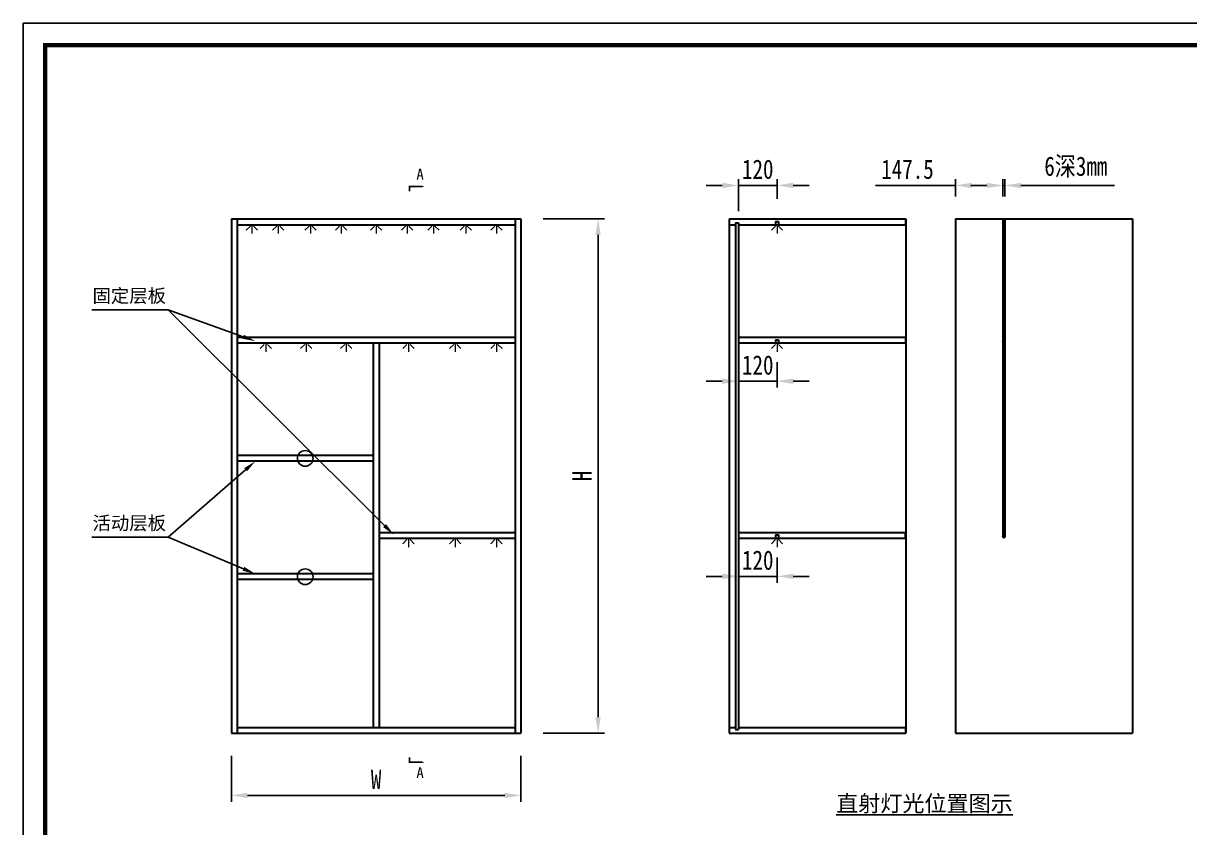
# Model space of a CAD drawing. Header units: millimetres. Extents: x 0 to 1097966, y -63096 to 223085.
# Drawn here: x 337985.2 to 338347.9, y -57116 to -56865.8 of the extents above; entities that cross this region are included whole.
import ezdxf
from ezdxf import colors
from ezdxf.entities.mleader import LeaderData, LeaderLine
from ezdxf.math import Vec2, Vec3

# ---------------------------------------------------------------- set-up
doc = ezdxf.new("R2010")
doc.units = ezdxf.units.MM
doc.styles.get("Standard").update_dxf_attribs({"font": 'arial.ttf'})
doc.styles.add('TEXT', font='', dxfattribs={"width": 0.8})
doc.styles.add('宋体', font='')
doc.styles.get('TEXT').set_extended_font_data('SimSun')
doc.styles.get('宋体').set_extended_font_data('SimSun')
doc.dimstyles.new('副本 (2) (2) ISO-25', dxfattribs={"dimtxt": 18, "dimasz": 13, "dimexe": 6, "dimexo": 12, "dimgap": 6, "dimtad": 1, "dimtxsty": 'TEXT', "dimcen": 2.5, "dimclrd": 5, "dimclre": 5, "dimclrt": 5, "dimadec": 0, "dimazin": 0, "dimtfac": 1, "dimtmove": 0, "dimatfit": 3, "dimldrblk": 'BOXFILLED', "dimfxl": 1.25, "dimarcsym": 0})
pattern_1 = [(0, (-34.8345, -11.072), (0, 6.985), [5.08, -1.905]), (90, (-34.8345, -11.072), (-6.985, 4e-16), [5.08, -1.905])]
pattern_2 = [(0, (0, -36.8), (0, 6.985), [5.08, -1.905]), (90, (0, -36.8), (-6.985, 4e-16), [5.08, -1.905])]

# ---------------------------------------------------------------- blocks, each defined once
blk = doc.blocks.new('*D529')
at = {"color": 5, "lineweight": -2, "transparency": 16777216}
for p, q in [((338049.93, -57093.59), (338049.93, -57107.93)), ((338139.93, -57093.59), (338139.93, -57107.93)), ((338054.93, -57105.93), (338134.93, -57105.93))]:
    blk.add_line(p, q, dxfattribs=at)
at = {"color": 5, "lineweight": 13, "transparency": 16777216}
for points in [[(338054.93, -57105.1), (338054.93, -57106.77), (338049.93, -57105.93)], [(338134.93, -57105.1), (338134.93, -57106.77), (338139.93, -57105.93)]]:
    blk.add_solid(points, dxfattribs=at)
at = {"layer": 'Defpoints', "color": 0, "lineweight": 13, "transparency": 16777216}
for p in [(338049.93, -57086.59), (338139.93, -57086.59), (338139.93, -57105.93)]:
    blk.add_point(p, dxfattribs=at)
at = {"color": 5, "transparency": 16777216, "insert": (338094.93, -57100.93), "char_height": 6, "attachment_point": 5, "style": 'TEXT'}
blk.add_mtext('W', dxfattribs=at)
blk = doc.blocks.new('_BoxFilled')
at = {"color": 0, "linetype": 'ByBlock', "lineweight": -2}
blk.add_line((-0.5, 0), (-1, 0), dxfattribs=at)
at = {"color": 0, "linetype": 'ByBlock'}
blk.add_solid([(-0.5, 0.5), (0.5, 0.5), (-0.5, -0.5), (0.5, -0.5)], dxfattribs=at)
blk = doc.blocks.new('*D530')
at = {"color": 5, "lineweight": -2, "transparency": 16777216}
for p, q in [((338146.93, -56926.59), (338165.96, -56926.59)), ((338163.96, -56931.59), (338163.96, -57081.59)), ((338146.93, -57086.59), (338165.96, -57086.59))]:
    blk.add_line(p, q, dxfattribs=at)
at = {"color": 5, "lineweight": 13, "transparency": 16777216}
for points in [[(338163.12, -56931.59), (338164.79, -56931.59), (338163.96, -56926.59)], [(338163.12, -57081.59), (338164.79, -57081.59), (338163.96, -57086.59)]]:
    blk.add_solid(points, dxfattribs=at)
at = {"layer": 'Defpoints', "color": 0, "lineweight": 13, "transparency": 16777216}
for p in [(338139.93, -56926.59), (338139.93, -57086.59), (338163.96, -57086.59)]:
    blk.add_point(p, dxfattribs=at)
at = {"color": 5, "transparency": 16777216, "insert": (338158.96, -57006.59), "char_height": 6, "attachment_point": 5, "rotation": 90, "style": 'TEXT'}
blk.add_mtext('H', dxfattribs=at)
blk = doc.blocks.new('上一个')
at = {"color": 2, "lineweight": 13}
for p, q in [((338084.51, -56917.79), (338083.23, -56919.07)), ((338084.99, -56917.32), (338084.99, -56920.1)), ((338085.47, -56917.79), (338086.74, -56919.07)), ((338092.69, -56917.79), (338091.41, -56919.07)), ((338093.17, -56917.32), (338093.17, -56920.1)), ((338093.64, -56917.79), (338094.92, -56919.07)), ((338102.74, -56917.79), (338101.46, -56919.07)), ((338103.22, -56917.32), (338103.22, -56920.1)), ((338103.7, -56917.79), (338104.98, -56919.07)), ((338112.26, -56917.79), (338110.98, -56919.07)), ((338112.74, -56917.32), (338112.74, -56920.1)), ((338113.22, -56917.79), (338114.5, -56919.07)), ((338123.12, -56917.79), (338121.84, -56919.07)), ((338123.6, -56917.32), (338123.6, -56920.1)), ((338124.08, -56917.79), (338125.36, -56919.07)), ((338132.77, -56917.79), (338131.5, -56919.07)), ((338133.25, -56917.32), (338133.25, -56920.1)), ((338133.73, -56917.79), (338135.01, -56919.07)), ((338140.95, -56917.79), (338139.67, -56919.07)), ((338141.43, -56917.32), (338141.43, -56920.1)), ((338141.91, -56917.79), (338143.19, -56919.07)), ((338151.01, -56917.79), (338149.73, -56919.07)), ((338151.49, -56917.32), (338151.49, -56920.1)), ((338151.96, -56917.79), (338153.24, -56919.07)), ((338160.53, -56917.79), (338159.25, -56919.07)), ((338161, -56917.32), (338161, -56920.1)), ((338161.48, -56917.79), (338162.76, -56919.07))]:
    blk.add_line(p, q, dxfattribs=at)
blk = doc.blocks.new('秀')
at = {"color": 2, "lineweight": 13}
for p, q in [((338088.83, -56954.59), (338087.55, -56955.87)), ((338089.31, -56954.12), (338089.31, -56956.9)), ((338089.79, -56954.59), (338091.07, -56955.87)), ((338101.39, -56954.59), (338100.11, -56955.87)), ((338101.86, -56954.12), (338101.86, -56956.9)), ((338102.34, -56954.59), (338103.62, -56955.87)), ((338113.83, -56954.59), (338112.55, -56955.87)), ((338114.31, -56954.12), (338114.31, -56956.9)), ((338114.79, -56954.59), (338116.07, -56955.87))]:
    blk.add_line(p, q, dxfattribs=at)
blk = doc.blocks.new('aewy5r上')
at = {"color": 2, "lineweight": 13}
for p, q in [((338133.18, -56954.59), (338131.9, -56955.87)), ((338133.66, -56954.12), (338133.66, -56956.9)), ((338134.14, -56954.59), (338135.42, -56955.87)), ((338147.73, -56954.59), (338146.45, -56955.87)), ((338148.21, -56954.12), (338148.21, -56956.9)), ((338148.68, -56954.59), (338149.96, -56955.87)), ((338160.53, -56954.59), (338159.25, -56955.87)), ((338161, -56954.12), (338161, -56956.9)), ((338161.48, -56954.59), (338162.76, -56955.87))]:
    blk.add_line(p, q, dxfattribs=at)
blk = doc.blocks.new('腺体')
at = {"color": 2, "lineweight": 13}
for p, q in [((338315.32, -56954.59), (338314.04, -56955.87)), ((338315.8, -56954.12), (338315.8, -56956.9)), ((338316.27, -56954.59), (338317.55, -56955.87))]:
    blk.add_line(p, q, dxfattribs=at)
blk = doc.blocks.new('*D535')
at = {"color": 5, "lineweight": -2, "transparency": 16777216}
for p, q in [((338202.58, -56916.18), (338197.58, -56916.18)), ((338207.58, -56924.17), (338207.58, -56914.18)), ((338219.63, -56916.18), (338207.58, -56916.18)), ((338219.63, -56920.39), (338219.63, -56914.18)), ((338224.63, -56916.18), (338229.63, -56916.18))]:
    blk.add_line(p, q, dxfattribs=at)
at = {"color": 5, "lineweight": 13, "transparency": 16777216}
for points in [[(338202.58, -56915.35), (338202.58, -56917.01), (338207.58, -56916.18)], [(338224.63, -56915.35), (338224.63, -56917.01), (338219.63, -56916.18)]]:
    blk.add_solid(points, dxfattribs=at)
at = {"layer": 'Defpoints', "color": 0, "lineweight": 13, "transparency": 16777216}
for p in [(338207.58, -56916.18), (338219.63, -56927.39), (338207.58, -56931.17)]:
    blk.add_point(p, dxfattribs=at)
at = {"color": 5, "lineweight": 13, "transparency": 16777216, "insert": (338213.61, -56911.18), "char_height": 6, "attachment_point": 5, "style": 'TEXT'}
blk.add_mtext('120', dxfattribs=at)
blk = doc.blocks.new('*D536')
at = {"color": 5, "lineweight": -2, "transparency": 16777216}
for p, q in [((338219.63, -56971.19), (338219.63, -56979.08)), ((338202.58, -56977.08), (338197.58, -56977.08)), ((338207.58, -56974.97), (338207.58, -56979.08)), ((338219.63, -56977.08), (338207.58, -56977.08)), ((338224.63, -56977.08), (338229.63, -56977.08))]:
    blk.add_line(p, q, dxfattribs=at)
at = {"color": 5, "lineweight": 13, "transparency": 16777216}
for points in [[(338202.58, -56976.25), (338202.58, -56977.92), (338207.58, -56977.08)], [(338224.63, -56976.25), (338224.63, -56977.92), (338219.63, -56977.08)]]:
    blk.add_solid(points, dxfattribs=at)
at = {"layer": 'Defpoints', "color": 0, "lineweight": 13, "transparency": 16777216}
for p in [(338219.63, -56964.19), (338207.58, -56967.97), (338207.58, -56977.08)]:
    blk.add_point(p, dxfattribs=at)
at = {"color": 5, "lineweight": 13, "transparency": 16777216, "insert": (338213.61, -56972.08), "char_height": 6, "attachment_point": 5, "style": 'TEXT'}
blk.add_mtext('120', dxfattribs=at)
blk = doc.blocks.new('*D537')
at = {"color": 5, "lineweight": -2, "transparency": 16777216}
for p, q in [((338219.63, -57031.89), (338219.63, -57039.78)), ((338207.58, -57035.67), (338207.58, -57039.78)), ((338202.58, -57037.78), (338197.58, -57037.78)), ((338219.63, -57037.78), (338207.58, -57037.78)), ((338224.63, -57037.78), (338229.63, -57037.78))]:
    blk.add_line(p, q, dxfattribs=at)
at = {"color": 5, "lineweight": 13, "transparency": 16777216}
for points in [[(338202.58, -57036.95), (338202.58, -57038.62), (338207.58, -57037.78)], [(338224.63, -57036.95), (338224.63, -57038.62), (338219.63, -57037.78)]]:
    blk.add_solid(points, dxfattribs=at)
at = {"layer": 'Defpoints', "color": 0, "lineweight": 13, "transparency": 16777216}
for p in [(338219.63, -57024.89), (338207.58, -57028.67), (338207.58, -57037.78)]:
    blk.add_point(p, dxfattribs=at)
at = {"color": 5, "lineweight": 13, "transparency": 16777216, "insert": (338213.61, -57032.78), "char_height": 6, "attachment_point": 5, "style": 'TEXT'}
blk.add_mtext('120', dxfattribs=at)
blk = doc.blocks.new('*D711')
at = {"color": 5, "lineweight": -2, "transparency": 16777216}
for p, q in [((338275.11, -56916.18), (338250.25, -56916.18)), ((338275.11, -56919.59), (338275.11, -56914.18)), ((338284.86, -56916.18), (338280.11, -56916.18)), ((338289.86, -56919.59), (338289.86, -56914.18))]:
    blk.add_line(p, q, dxfattribs=at)
at = {"color": 5, "lineweight": 13, "transparency": 16777216}
for points in [[(338280.11, -56915.35), (338280.11, -56917.01), (338275.11, -56916.18)], [(338284.86, -56915.35), (338284.86, -56917.01), (338289.86, -56916.18)]]:
    blk.add_solid(points, dxfattribs=at)
at = {"layer": 'Defpoints', "color": 0, "lineweight": 13, "transparency": 16777216}
for p in [(338275.11, -56916.18), (338275.11, -56926.59), (338289.86, -56926.59)]:
    blk.add_point(p, dxfattribs=at)
at = {"color": 5, "lineweight": 13, "transparency": 16777216, "insert": (338260.18, -56911.18), "char_height": 6, "attachment_point": 5, "style": 'TEXT'}
blk.add_mtext('147.5', dxfattribs=at)
blk = doc.blocks.new('*D712')
at = {"color": 5, "lineweight": -2, "transparency": 16777216}
for p, q in [((338284.86, -56916.18), (338279.86, -56916.18)), ((338289.86, -56919.59), (338289.86, -56914.18)), ((338289.86, -56916.18), (338290.46, -56916.18)), ((338290.46, -56919.59), (338290.46, -56914.18)), ((338295.46, -56916.18), (338324.6, -56916.18))]:
    blk.add_line(p, q, dxfattribs=at)
at = {"color": 5, "transparency": 16777216}
for points in [[(338284.86, -56915.35), (338284.86, -56917.01), (338289.86, -56916.18)], [(338295.46, -56915.35), (338295.46, -56917.01), (338290.46, -56916.18)]]:
    blk.add_solid(points, dxfattribs=at)
at = {"layer": 'Defpoints', "color": 0, "transparency": 16777216}
for p in [(338290.46, -56916.18), (338289.86, -56926.59), (338290.46, -56926.59)]:
    blk.add_point(p, dxfattribs=at)
at = {"color": 5, "lineweight": 13, "transparency": 16777216, "insert": (338312.53, -56910.5), "char_height": 6, "attachment_point": 5, "style": 'TEXT'}
blk.add_mtext('6深3mm', dxfattribs=at)

msp = doc.modelspace()

# ---------------------------------------------------------------- hatches: boundary and pattern name
at = {"lineweight": 13, "true_color": 0x939598}
h = msp.add_hatch(dxfattribs=at)
h.set_pattern_fill('ANGLE', color=252)
h.set_pattern_definition(pattern_1)
h.paths.add_polyline_path([(338219.082, -56927.387), (338219.082, -56928.387), (338220.082, -56928.387), (338220.082, -56927.387)])
h = msp.add_hatch(dxfattribs=at)
h.set_pattern_fill('ANGLE', color=252)
h.set_pattern_definition(pattern_2)
h.paths.add_polyline_path([(338254.917, -56953.115), (338253.917, -56953.115), (338253.917, -56954.115), (338254.917, -56954.115)])
h = msp.add_hatch(dxfattribs=at)
h.set_pattern_fill('ANGLE', color=252)
h.set_pattern_definition(pattern_2)
h.paths.add_polyline_path([(338254.917, -56953.115), (338253.917, -56953.115), (338253.917, -56954.115), (338254.917, -56954.115)])
h = msp.add_hatch(dxfattribs=at)
h.set_pattern_fill('ANGLE', color=252)
h.set_pattern_definition(pattern_2)
h.paths.add_polyline_path([(338254.917, -56953.115), (338253.917, -56953.115), (338253.917, -56954.115), (338254.917, -56954.115)])
h = msp.add_hatch(dxfattribs=at)
h.set_pattern_fill('ANGLE', color=252)
h.set_pattern_definition(pattern_1)
h.paths.add_polyline_path([(338220.082, -56964.187), (338219.082, -56964.187), (338219.082, -56965.187), (338220.082, -56965.187)])
h = msp.add_hatch(dxfattribs=at)
h.set_pattern_fill('ANGLE', color=252)
h.set_pattern_definition([(0, (6e-11, -60.7), (0, 6.985), [5.08, -1.905]), (90, (6e-11, -60.7), (-6.985, 4e-16), [5.08, -1.905])])
h.paths.add_polyline_path([(338254.917, -57013.815), (338253.917, -57013.815), (338253.917, -57014.815), (338254.917, -57014.815)])
h = msp.add_hatch(dxfattribs=at)
h.set_pattern_fill('ANGLE', color=252)
h.set_pattern_definition(pattern_1)
h.paths.add_polyline_path([(338219.082, -57024.887), (338219.082, -57025.887), (338220.082, -57025.887), (338220.082, -57024.887)])

# ---------------------------------------------------------------- linework, layer by layer
at = {"lineweight": 30}
for p, q in [((338049.928, -56926.587), (338049.928, -57086.587)), ((338049.928, -56926.587), (338139.928, -56926.587)), ((338051.728, -56926.587), (338051.728, -57086.587)), ((338138.128, -56926.587), (338138.128, -57086.587)), ((338139.928, -56926.587), (338139.928, -57086.587)), ((338204.682, -56926.587), (338259.682, -56926.587)), ((338204.682, -56926.587), (338204.682, -57086.587)), ((338219.082, -56927.387), (338219.082, -56928.387)), ((338219.082, -56927.387), (338220.082, -56927.387)), ((338220.082, -56927.387), (338220.082, -56928.387)), ((338259.582, -56926.587), (338259.582, -56928.387)), ((338259.682, -56926.587), (338259.682, -57086.587)), ((338275.113, -56926.587), (338330.113, -56926.587)), ((338275.113, -56926.587), (338275.113, -57086.587)), ((338289.863, -56926.587), (338289.863, -57025.387)), ((338290.463, -56926.587), (338290.463, -57025.387)), ((338330.113, -56926.587), (338330.113, -57086.587)), ((338051.728, -56928.387), (338138.128, -56928.387)), ((338204.682, -56928.387), (338206.682, -56928.387)), ((338206.682, -56927.787), (338207.582, -56927.787)), ((338206.682, -56927.787), (338206.682, -57085.387)), ((338207.582, -56927.787), (338207.582, -57085.387)), ((338207.582, -56928.387), (338259.582, -56928.387)), ((338051.728, -56963.387), (338138.128, -56963.387)), ((338207.582, -56963.387), (338259.582, -56963.387)), ((338259.582, -56963.387), (338259.582, -56965.187)), ((338051.728, -56965.187), (338138.128, -56965.187)), ((338094.028, -56965.187), (338094.028, -57084.787)), ((338095.828, -56965.187), (338095.828, -57084.787)), ((338207.582, -56965.187), (338259.582, -56965.187)), ((338219.082, -56964.187), (338219.082, -56965.187)), ((338219.082, -56964.187), (338220.082, -56964.187)), ((338220.082, -56964.187), (338220.082, -56965.187)), ((338094.028, -57000.187), (338051.728, -57000.187)), ((338094.028, -57001.987), (338051.728, -57001.987)), ((338095.828, -57024.087), (338138.128, -57024.087)), ((338207.582, -57024.087), (338259.482, -57024.087)), ((338219.082, -57024.887), (338219.082, -57025.887)), ((338219.082, -57024.887), (338220.082, -57024.887)), ((338220.082, -57024.887), (338220.082, -57025.887)), ((338259.482, -57024.087), (338259.482, -57025.887)), ((338095.828, -57025.887), (338138.128, -57025.887)), ((338207.582, -57025.887), (338259.482, -57025.887)), ((338094.028, -57036.987), (338051.728, -57036.987)), ((338094.028, -57038.787), (338051.728, -57038.787)), ((338049.928, -57086.587), (338139.928, -57086.587)), ((338051.728, -57084.787), (338138.128, -57084.787)), ((338204.682, -57084.787), (338206.682, -57084.787)), ((338204.682, -57086.587), (338259.682, -57086.587)), ((338206.682, -57085.387), (338207.582, -57085.387)), ((338207.582, -57084.787), (338259.582, -57084.787)), ((338259.582, -57084.787), (338259.582, -57086.587)), ((338275.113, -57086.587), (338330.113, -57086.587))]:
    msp.add_line(p, q, dxfattribs=at)
msp.add_lwpolyline([(337985.218, -57266.703), (338552.218, -57266.703), (338552.218, -56865.753), (337985.218, -56865.753)], close=True)
at = {"const_width": 1.35}
msp.add_lwpolyline([(337991.968, -57259.953), (338545.468, -57259.953), (338545.468, -56872.503), (337991.968, -56872.503)], close=True, dxfattribs=at)
for points in [[(338109.943, -56916.512, 0, 1.08, 0), (338108.259, -56916.512, 0.54, 0.54, 0), (338105.311, -56916.512, 0.54, 0.54, 0), (338105.311, -56918.027, 0.54, 0.54, 0)], [(338109.943, -57095.611, 0, 1.08, 0), (338108.259, -57095.611, 0.54, 0.54, 0), (338105.311, -57095.611, 0.54, 0.54, 0), (338105.311, -57094.096, 0.54, 0.54, 0)]]:
    msp.add_lwpolyline(points, format="xyseb")
at = {"lineweight": 30}
for centre in [(338290.163, -56927.887), (338290.163, -56964.687), (338290.163, -57025.387)]:
    msp.add_circle(centre, 0.3, dxfattribs=at)
for centre in [(338072.878, -57001.087), (338072.878, -57037.887)]:
    msp.add_circle(centre, 2.44)
msp.add_arc((338290.163, -57025.387), 0.3, 180, 360, dxfattribs=at)

# ---------------------------------------------------------------- block references
at = {"lineweight": 13}
for name, p in [('上一个', (-28.671, -11.072)), ('腺体', (-96.196, 25.728)), ('秀', (-28.671, -11.072)), ('aewy5r上', (-28.671, -11.072)), ('腺体', (-96.196, -11.072)), ('aewy5r上', (-28.671, -71.772)), ('腺体', (-96.196, -71.772))]:
    msp.add_blockref(name, p, dxfattribs=at)

# ---------------------------------------------------------------- texts
at = {"color": 4, "attachment_point": 4, "style": '宋体'}
for s, insert, char_height, width in [('{\\C256;A}', (338107.465, -56912.681), 3.3539, 4.17765), ('固定层板', (338006.732, -56950.75), 4.1923, 31.34167), ('活动层板', (338006.732, -57021.453), 4.1923, 31.34167), ('{\\C256;A}', (338107.465, -57098.856), 3.3539, 4.17765), ('{\\L\\C256;直射灯光位置图示}', (338238.008, -57108.702), 5.03079, 58.50205)]:
    msp.add_mtext(s, dxfattribs=dict(at, insert=insert, char_height=char_height, width=width))

# ---------------------------------------------------------------- dimensions: what is measured, and where the dimension line sits
at = {"lineweight": 13}
for base, p1, p2, picture, middle in [((338207.582, -56916.18), (338219.634, -56927.387), (338207.582, -56931.174), '*D535', (338213.608, -56916.18)), ((338207.582, -56977.083), (338219.634, -56964.187), (338207.582, -56967.974), '*D536', (338213.608, -56977.083)), ((338207.582, -57037.783), (338219.634, -57024.887), (338207.582, -57028.674), '*D537', (338213.608, -57037.783))]:
    dim = msp.add_linear_dim(base=base, p1=p1, p2=p2, text='120', dimstyle='副本 (2) (2) ISO-25', override={"dimtxt": 6, "dimasz": 5, "dimexe": 2, "dimexo": 7, "dimgap": 2, "dimfxl": 30, "dimfxlon": 1}, dxfattribs=at)
    dim.commit()
    dim.dimension.update_dxf_attribs({"geometry": picture, "text_midpoint": middle, "dimtype": 160})
for base, p2, text, picture, middle in [((338275.113, -56916.18), (338275.113, -56926.587), '147.5', '*D711', (338260.179, -56911.18)), ((338290.463, -56916.18), (338290.463, -56926.587), '6深3mm', '*D712', (338312.529, -56910.496))]:
    dim = msp.add_linear_dim(base=base, p1=(338289.863, -56926.587), p2=p2, text=text, dimstyle='副本 (2) (2) ISO-25', override={"dimtxt": 6, "dimasz": 5, "dimexe": 2, "dimexo": 7, "dimgap": 2, "dimfxl": 30, "dimfxlon": 1}, dxfattribs=at)
    dim.commit()
    dim.dimension.update_dxf_attribs({"geometry": picture, "text_midpoint": middle})
dim = msp.add_linear_dim(base=(338163.956, -57086.587), p1=(338139.928, -56926.587), p2=(338139.928, -57086.587), angle=90, text='H', dimstyle='副本 (2) (2) ISO-25', override={"dimtxt": 6, "dimasz": 5, "dimexe": 2, "dimexo": 7, "dimgap": 2, "dimfxl": 30, "dimfxlon": 1})
dim.commit()
dim.dimension.update_dxf_attribs({"geometry": '*D530', "text_midpoint": (338158.956, -57006.587)})
dim = msp.add_linear_dim(base=(338139.928, -57105.934), p1=(338049.928, -57086.587), p2=(338139.928, -57086.587), text='W', dimstyle='副本 (2) (2) ISO-25', override={"dimtxt": 6, "dimasz": 5, "dimexe": 2, "dimexo": 7, "dimgap": 2, "dimfxl": 30, "dimfxlon": 1})
dim.commit()
dim.dimension.update_dxf_attribs({"geometry": '*D529', "text_midpoint": (338094.928, -57100.934)})

# ---------------------------------------------------------------- leaders
at = {"color": 4}
ml = msp.add_multileader_mtext('Standard', dxfattribs=at)
ml.set_content('', color=4)
ml.set_leader_properties()
ml.build(insert=Vec2(0, 0))
ctx = ml.context
ctx.base_point, ctx.plane_origin = Vec3(338002.497, -56954.865), Vec3(338051.988, -56932.568)
ctx.text_align_type = 2
notes = []
notes.append((ctx, [(0, (1, 1, 0), (338030.276, -56954.865), (-1, 0), 23.779, [(0, [(338057.358, -56964.612)], 0, [])])]))
ctx.mtext.insert, ctx.mtext.alignment, ctx.mtext.flow_direction = Vec3(338004.497, -56952.865), 3, 5
ml = msp.add_multileader_mtext('Standard', dxfattribs=at)
ml.set_content('', color=4)
ml.set_leader_properties()
ml.build(insert=Vec2(0, 0))
ctx = ml.context
ctx.base_point, ctx.plane_origin = Vec3(338002.497, -56954.865), Vec3(338051.988, -57031.505)
ctx.text_align_type = 2
notes.append((ctx, [(0, (1, 1, 0), (338030.276, -56954.865), (-1, 0), 23.779, [(0, [(338100.409, -57024.833)], 0, [])])]))
ctx.mtext.insert, ctx.mtext.alignment, ctx.mtext.flow_direction = Vec3(338004.497, -56952.865), 3, 5
ml = msp.add_multileader_mtext('Standard', dxfattribs=at)
ml.set_content('', color=4)
ml.set_leader_properties()
ml.build(insert=Vec2(0, 0))
ctx = ml.context
ctx.base_point, ctx.plane_origin = Vec3(338002.497, -57025.568), Vec3(338051.988, -57003.271)
ctx.text_align_type = 2
notes.append((ctx, [(0, (1, 1, 0), (338030.276, -57025.568), (-1, 0), 23.779, [(0, [(338057.358, -57001.987)], 0, [])])]))
ctx.mtext.insert, ctx.mtext.alignment, ctx.mtext.flow_direction = Vec3(338004.497, -57023.568), 3, 5
ml = msp.add_multileader_mtext('Standard', dxfattribs=at)
ml.set_content('', color=4)
ml.set_leader_properties()
ml.build(insert=Vec2(0, 0))
ctx = ml.context
ctx.base_point, ctx.plane_origin = Vec3(338002.497, -57025.568), Vec3(338051.988, -57003.271)
ctx.text_align_type = 2
notes.append((ctx, [(0, (1, 1, 0), (338030.276, -57025.568), (-1, 0), 23.779, [(0, [(338057.358, -57036.987)], 0, [])])]))
ctx.mtext.insert, ctx.mtext.alignment, ctx.mtext.flow_direction = Vec3(338004.497, -57023.568), 3, 5
for ctx, leaders in notes:
    for number, flags, end, landing, length, lines in leaders:
        leader = LeaderData()
        leader.index, (leader.has_last_leader_line, leader.has_dogleg_vector, leader.attachment_direction) = number, flags
        leader.last_leader_point, leader.dogleg_vector, leader.dogleg_length = Vec3(end), Vec3(landing), length
        for number, points, colour, breaks in lines:
            line = LeaderLine()
            line.index, line.vertices, line.color, line.breaks = number, Vec3.list(points), colors.encode_raw_color(colour), breaks
            leader.lines.append(line)
        ctx.leaders.append(leader)

doc.saveas('drawing.dxf')
